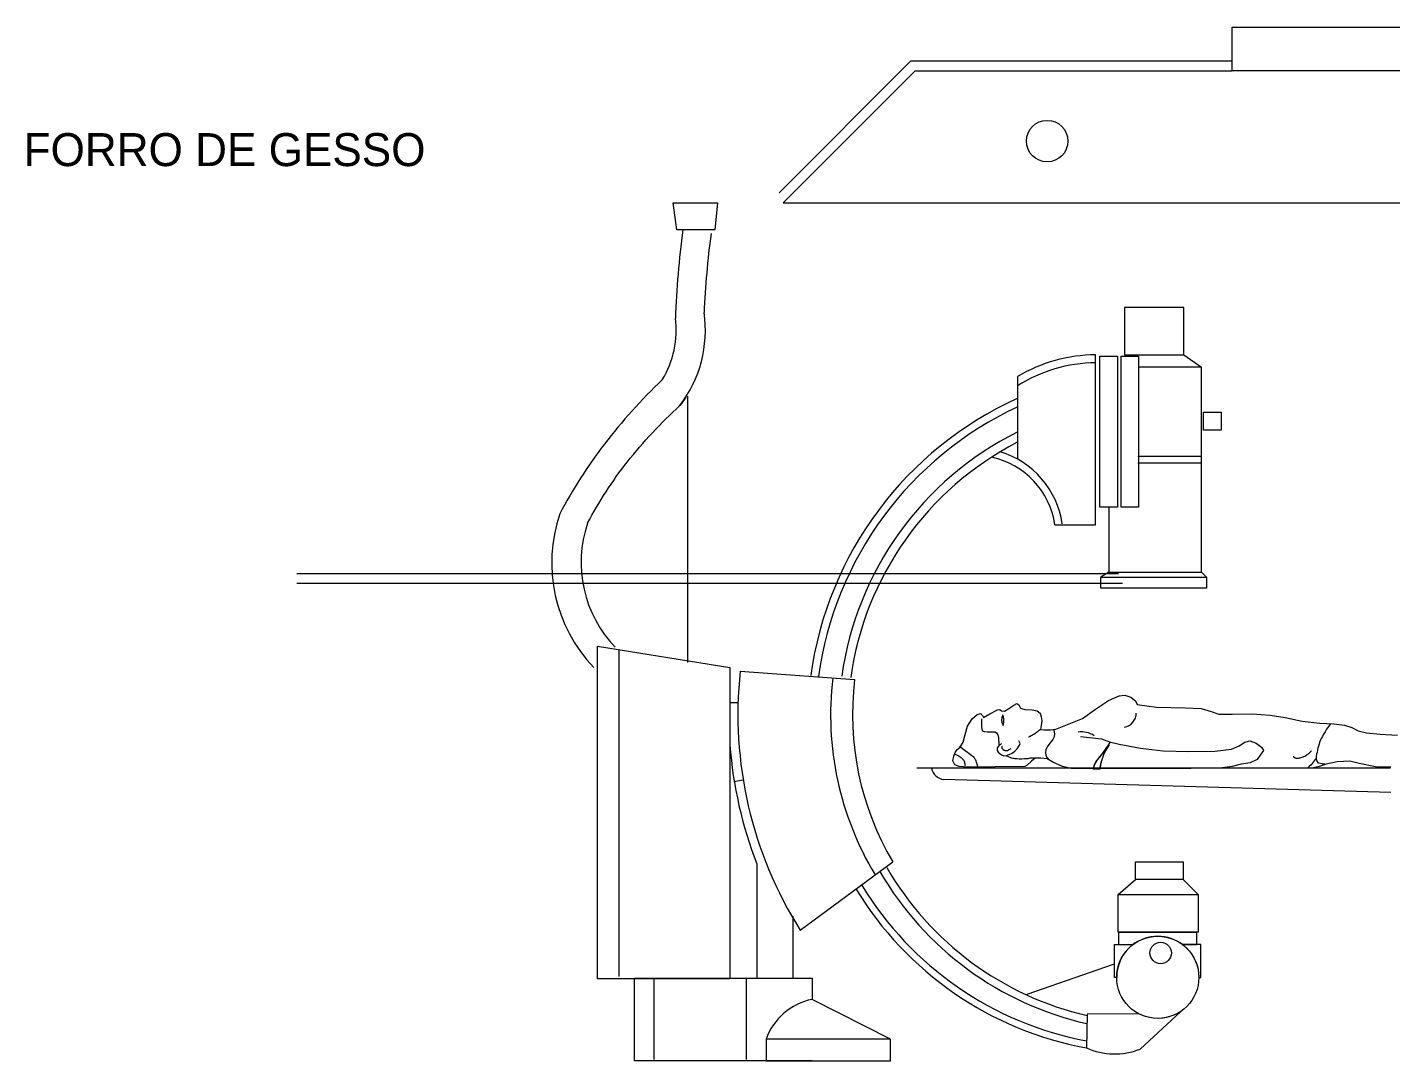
# Model space of a CAD drawing. Header units: metres. Extents: x 250.7 to 272.7, y -162.8 to -110.1.
# Drawn here: x 254.626 to 258.76, y -158.574 to -155.442 of the extents above; entities that cross this region are included whole.
import ezdxf
from ezdxf.enums import TextEntityAlignment as Align

# ---------------------------------------------------------------- set-up
doc = ezdxf.new("R2010")
doc.units = ezdxf.units.M
doc.header["$MEASUREMENT"] = 0
doc.layers.add('A. muebles', color=152, linetype='Continuous', lineweight=15)
doc.styles.add('STYLUS', font='stylu.ttf')

msp = doc.modelspace()

# ---------------------------------------------------------------- linework, layer by layer
at = {"layer": 'A. muebles'}
for p, q in [((256.9051, -155.9442), (257.3051, -155.5442)), ((256.9176, -155.9742), (257.3176, -155.5742)), ((257.3051, -155.5442), (258.2787, -155.5442)), ((257.3176, -155.5742), (258.2787, -155.5742)), ((256.9176, -155.9742), (260.515, -155.9742)), ((257.8651, -156.95), (257.8651, -156.4348)), ((258.1323, -156.4352), (258.186, -156.4721)), ((258.186, -156.4721), (257.9948, -156.4721)), ((258.186, -157.0939), (258.186, -156.4721)), ((257.6277, -156.5007), (257.6277, -156.7507)), ((256.6274, -156.5606), (256.6274, -157.3669)), ((257.9926, -156.7424), (258.186, -156.7424)), ((257.9926, -156.7621), (258.186, -156.7621)), ((257.9046, -156.8961), (257.9046, -157.0939)), ((257.7418, -156.95), (257.8651, -156.95)), ((255.4426, -157.0971), (257.9341, -157.0971)), ((257.9046, -157.0939), (257.8804, -157.1092)), ((257.9046, -157.0939), (258.186, -157.0939)), ((258.2014, -157.1092), (258.186, -157.0939)), ((255.4426, -157.1271), (257.9466, -157.1271)), ((256.4188, -157.3286), (256.4188, -158.3189)), ((256.7874, -157.3938), (257.1342, -157.419)), ((257.9036, -157.4821), (257.9365, -157.4685)), ((257.9365, -157.4685), (257.9539, -157.4666)), ((257.9539, -157.4666), (257.9723, -157.4727)), ((257.9723, -157.4727), (257.9858, -157.484)), ((256.755, -157.4883), (256.7794, -157.4883)), ((257.8257, -157.5371), (257.8643, -157.5086)), ((257.8643, -157.5086), (257.9036, -157.4821)), ((257.9858, -157.484), (257.9915, -157.4947)), ((257.9915, -157.4947), (258.0494, -157.5025)), ((258.0494, -157.5025), (258.1379, -157.505)), ((258.1379, -157.505), (258.1855, -157.5069)), ((258.1855, -157.5069), (258.2149, -157.516)), ((258.2149, -157.516), (258.2387, -157.5243)), ((257.7442, -157.5691), (257.8257, -157.5371)), ((258.2387, -157.5243), (258.279, -157.5243)), ((258.279, -157.5243), (258.3394, -157.5233)), ((258.3394, -157.5233), (258.3943, -157.527)), ((258.3943, -157.527), (258.4401, -157.5343)), ((258.4401, -157.5343), (258.4914, -157.5453)), ((258.4914, -157.5453), (258.5445, -157.5517)), ((258.5445, -157.5517), (258.5872, -157.5536)), ((258.5872, -157.5536), (258.6197, -157.5572)), ((258.6197, -157.5572), (258.6417, -157.5645)), ((258.6417, -157.5645), (258.6609, -157.5746)), ((258.6609, -157.5746), (258.6865, -157.5801)), ((258.6865, -157.5801), (258.7277, -157.5847)), ((258.7277, -157.5847), (258.7809, -157.5874)), ((256.7694, -157.7285), (256.7958, -157.7231)), ((258.7593, -157.6876), (257.3229, -157.6876)), ((258.7605, -157.7618), (257.4048, -157.7219)), ((256.9695, -158.1783), (257.2502, -157.9715)), ((256.8377, -157.9779), (256.8377, -158.3247)), ((257.9336, -158.071), (257.9857, -158.0254)), ((258.13, -158.0254), (258.1755, -158.071)), ((256.9474, -158.1367), (256.9474, -158.3246)), ((257.6571, -158.3722), (257.9189, -158.2817)), ((256.4664, -158.3246), (257.0059, -158.3246)), ((256.4664, -158.5742), (256.4664, -158.3246)), ((256.5251, -158.3243), (256.5251, -158.5709)), ((256.8052, -158.3243), (256.8052, -158.5709)), ((257.0059, -158.3246), (257.0059, -158.3884)), ((257.243, -158.5089), (257.0058, -158.3883)), ((257.0059, -158.5742), (256.4664, -158.5742))]:
    msp.add_line(p, q, dxfattribs=at)
for points in [[(258.2787, -155.442), (259.1539, -155.442), (259.1539, -155.5742), (258.2787, -155.5742)], [(256.5843, -155.974), (256.7185, -155.974), (256.71, -156.0557), (256.5948, -156.0557)], [(258.1323, -156.2911), (257.9528, -156.2911), (257.9528, -156.4352), (258.1323, -156.4352)], [(257.8782, -156.4391), (257.931, -156.4391), (257.931, -156.8961), (257.8782, -156.8961)], [(257.942, -156.4391), (257.9948, -156.4391), (257.9948, -156.8961), (257.942, -156.8961)], [(258.1925, -156.6083), (258.2453, -156.6083), (258.2453, -156.6632), (258.1925, -156.6632)], [(257.8804, -157.1092), (258.2014, -157.1092), (258.2014, -157.1422), (257.8804, -157.1422)], [(256.3542, -157.3179), (256.7562, -157.3825), (256.7562, -158.326), (256.3542, -158.326)], [(257.9857, -157.9712), (258.13, -157.9712), (258.13, -158.0254), (257.9857, -158.0254)], [(257.9336, -158.071), (258.1755, -158.071), (258.1755, -158.1848), (257.9336, -158.1848)], [(257.243, -158.5089), (256.8657, -158.5089), (256.8657, -158.5743), (257.243, -158.5743)]]:
    msp.add_lwpolyline(points, close=True, dxfattribs=at)
for points in [[(256.5511, -156.5102, 0.038273), (256.3756, -156.7057, 0.04205), (256.2402, -156.9165, 0.04205)], [(256.3247, -156.9453, -0.046512), (256.4449, -156.7598, -0.04149), (256.6046, -156.5885, -0.04149)], [(257.9767, -158.2236), (257.9355, -158.2236), (257.9355, -158.1847), (258.1712, -158.1847), (258.1712, -158.2236), (258.1303, -158.2236, 0.344788), (257.9767, -158.2236)], [(257.9782, -158.2224, 0.234807), (257.9289, -158.3217), (257.9227, -158.3217), (257.9227, -158.2224), (257.9783, -158.2224)], [(258.1286, -158.2224, -0.234807), (258.178, -158.3217), (258.1842, -158.3217), (258.1842, -158.2224), (258.1286, -158.2224)], [(257.9956, -158.432), (257.8396, -158.433), (257.8371, -158.5356, 0.201404), (257.9997, -158.5392), (258.122, -158.4257, -0.021448), (258.1129, -158.4312, -0.249891), (257.9957, -158.432), (257.9956, -158.432)]]:
    msp.add_lwpolyline(points, format="xyb", dxfattribs=at)
for points in [[(258.7605, -157.6851), (258.714, -157.6835), (258.6646, -157.6734), (258.6361, -157.6661), (258.5977, -157.6689), (258.5638, -157.6753), (258.5428, -157.6826), (258.5217, -157.6872), (258.1549, -157.689), (257.7908, -157.689), (257.7651, -157.6826), (257.7349, -157.6698), (257.7184, -157.6597), (257.6992, -157.6569), (257.6818, -157.6569), (257.6708, -157.6661), (257.6571, -157.6789), (257.6507, -157.6826), (257.5602, -157.6835), (257.4697, -157.6844), (257.4642, -157.6835), (257.4514, -157.6826), (257.4386, -157.678), (257.4322, -157.6652), (257.4349, -157.6515), (257.4395, -157.6405), (257.4449, -157.6314), (257.4541, -157.624), (257.4632, -157.6093), (257.4697, -157.5856), (257.4761, -157.56), (257.4907, -157.5381), (257.5063, -157.5252), (257.5155, -157.5215), (257.5219, -157.5279), (257.5247, -157.5343), (257.5438, -157.5231), (257.5677, -157.5106), (257.5746, -157.5102), (257.5798, -157.5142), (257.5892, -157.5146), (257.6021, -157.5065), (257.6167, -157.4968), (257.6265, -157.4919), (257.6322, -157.496), (257.637, -157.5054), (257.6508, -157.5102), (257.6723, -157.5106), (257.6881, -157.5142), (257.697, -157.5207), (257.7003, -157.5317), (257.7015, -157.5443), (257.6999, -157.5588), (257.6983, -157.5702), (257.7076, -157.5714), (257.7283, -157.5714), (257.7442, -157.5691)], [(257.519, -157.5385), (257.5193, -157.5618), (257.5201, -157.5689), (257.5215, -157.573), (257.5236, -157.5753), (257.5267, -157.5769), (257.536, -157.5779), (257.5539, -157.5771), (257.5599, -157.5778), (257.5649, -157.5808), (257.5685, -157.5862), (257.5702, -157.5941), (257.5718, -157.6188)], [(257.5831, -157.5264), (257.5814, -157.5325), (257.5808, -157.5352), (257.5804, -157.5377), (257.5801, -157.54), (257.58, -157.542), (257.5801, -157.5439), (257.5803, -157.5455), (257.581, -157.5485), (257.582, -157.5517), (257.5832, -157.5548), (257.5847, -157.558)], [(257.5847, -157.5288), (257.5851, -157.534), (257.5852, -157.5362), (257.5854, -157.5381), (257.5854, -157.5398), (257.5855, -157.5413), (257.5856, -157.5425), (257.5856, -157.5434), (257.5856, -157.5443), (257.5855, -157.5455), (257.5854, -157.5469), (257.5854, -157.5485), (257.5852, -157.5503), (257.5851, -157.5524), (257.5847, -157.5572)], [(258.577, -157.5532), (258.571, -157.5616), (258.5656, -157.5696), (258.5607, -157.5771), (258.5563, -157.5844), (258.5525, -157.5912), (258.5492, -157.5977), (258.5464, -157.6038), (258.5442, -157.6096), (258.5424, -157.6152), (258.5406, -157.6209), (258.5391, -157.6268), (258.5376, -157.6328), (258.5364, -157.6388), (258.5352, -157.645), (258.5342, -157.6513), (258.5334, -157.6577)], [(257.6618, -157.5929), (257.6631, -157.5923), (257.6645, -157.5917), (257.6658, -157.5911), (257.6671, -157.5904), (257.6684, -157.5898), (257.6697, -157.5891), (257.671, -157.5885), (257.6722, -157.5878), (257.6734, -157.5871), (257.6747, -157.5864), (257.6759, -157.5857), (257.677, -157.585), (257.6782, -157.5843), (257.6794, -157.5836), (257.6805, -157.5829), (257.6816, -157.5821), (257.6827, -157.5814), (257.6838, -157.5807), (257.6849, -157.5799), (257.6859, -157.5791), (257.687, -157.5784), (257.688, -157.5776), (257.689, -157.5768), (257.69, -157.576), (257.691, -157.5752), (257.692, -157.5744), (257.6929, -157.5736), (257.6938, -157.5727), (257.6947, -157.5719), (257.6956, -157.5711), (257.6965, -157.5702), (257.6974, -157.5693)], [(257.738, -157.5729), (257.7406, -157.5836), (257.7395, -157.5924), (257.7348, -157.6012), (257.7265, -157.6119), (257.7184, -157.6227), (257.7142, -157.632), (257.7131, -157.6403), (257.7142, -157.6479), (257.7176, -157.6551), (257.7235, -157.6623)], [(257.8193, -157.5917), (257.8829, -157.5988), (257.9068, -157.6079), (257.9366, -157.6149), (258.0011, -157.6268), (258.0696, -157.635), (258.1474, -157.6374), (258.2269, -157.6362), (258.2767, -157.6297), (258.3007, -157.6198), (258.317, -157.6093), (258.3328, -157.6046), (258.3516, -157.6116), (258.3685, -157.6239), (258.3738, -157.6338), (258.3656, -157.645), (258.3545, -157.6613), (258.334, -157.6712), (258.3059, -157.6753), (258.279, -157.6824), (258.2416, -157.6876)], [(257.452, -157.6205), (257.4695, -157.634), (257.4762, -157.639), (257.4816, -157.6429), (257.4859, -157.646), (257.4895, -157.6489), (257.4924, -157.6515), (257.4946, -157.6537), (257.4964, -157.6559), (257.4979, -157.6581), (257.4993, -157.6602), (257.5004, -157.6624), (257.5016, -157.6652), (257.5031, -157.6693), (257.5049, -157.6746), (257.5069, -157.6811)], [(257.5799, -157.6131), (257.5704, -157.6209), (257.5678, -157.6246), (257.5665, -157.6281), (257.5666, -157.6343), (257.5693, -157.6391), (257.5798, -157.6476), (257.5867, -157.6503), (257.5944, -157.6496), (257.6029, -157.6464), (257.6119, -157.6419), (257.6203, -157.636), (257.6269, -157.6289), (257.6342, -157.618), (257.6358, -157.6127), (257.6318, -157.605)], [(257.5806, -157.6205), (257.5803, -157.6223), (257.5803, -157.6239), (257.5805, -157.6254), (257.5809, -157.6268), (257.5816, -157.6281), (257.5824, -157.6293), (257.5835, -157.6304), (257.5849, -157.6313), (257.5877, -157.6329), (257.589, -157.6334), (257.5903, -157.6339), (257.5915, -157.6342), (257.5927, -157.6343), (257.5939, -157.6343), (257.595, -157.6342), (257.5961, -157.634), (257.5975, -157.6336), (257.6007, -157.6323), (257.6047, -157.6303), (257.6094, -157.6277)], [(257.8585, -157.6852), (257.8575, -157.6892), (257.8637, -157.6892), (257.8743, -157.6894), (257.8786, -157.6895), (257.8789, -157.6846), (257.8819, -157.6704), (257.8876, -157.6521), (257.8929, -157.6382), (257.8961, -157.6319), (257.8988, -157.6274), (257.9005, -157.6243), (257.8923, -157.6349), (257.879, -157.6516), (257.8699, -157.662), (257.8628, -157.6736), (257.8585, -157.6852)], [(258.465, -157.6514), (258.4655, -157.6528), (258.4662, -157.654), (258.4673, -157.655), (258.4687, -157.6558), (258.4704, -157.6564), (258.4724, -157.6569), (258.4748, -157.6572), (258.4774, -157.6572), (258.4802, -157.6571), (258.4829, -157.6568), (258.4857, -157.6563), (258.4885, -157.6556), (258.4913, -157.6547), (258.494, -157.6536), (258.4968, -157.6523), (258.4996, -157.6508), (258.5023, -157.6492), (258.505, -157.6475), (258.5077, -157.6456), (258.5103, -157.6437), (258.5128, -157.6417), (258.5153, -157.6396), (258.5177, -157.6373), (258.5201, -157.635)], [(257.439, -157.6451), (257.4435, -157.6473), (257.4475, -157.6494), (257.4511, -157.6514), (257.4543, -157.6534), (257.4571, -157.6553), (257.4594, -157.6573), (257.4613, -157.6591), (257.4628, -157.6609), (257.464, -157.6628), (257.4651, -157.6648), (257.4661, -157.6669), (257.467, -157.6692), (257.4677, -157.6716), (257.4683, -157.6742), (257.4689, -157.6768), (257.4693, -157.6796)], [(257.5953, -157.6504), (257.5998, -157.6527), (257.6045, -157.6546), (257.6093, -157.6561), (257.6143, -157.6573), (257.617, -157.6578), (257.6198, -157.6582), (257.6262, -157.6587), (257.6334, -157.659), (257.6415, -157.6589), (257.6492, -157.6587), (257.6555, -157.6583), (257.6602, -157.6579), (257.6634, -157.6573), (257.6662, -157.6568), (257.6697, -157.6564), (257.6739, -157.6562), (257.6788, -157.6561)], [(258.5334, -157.6574), (258.5303, -157.6614), (258.5244, -157.6696), (258.5186, -157.6774), (258.5124, -157.6825), (258.51, -157.6857), (258.5154, -157.6868), (258.5236, -157.6864), (258.5337, -157.685), (258.5442, -157.6812), (258.5552, -157.6779), (258.5603, -157.676), (258.5519, -157.6749), (258.541, -157.6727), (258.5355, -157.6647), (258.5339, -157.6578), (258.5334, -157.6574)]]:
    msp.add_lwpolyline(points, dxfattribs=at)
for centre, radius in [((257.7181, -155.787), 0.0629), ((258.0535, -158.3217), 0.1246), ((258.0623, -158.2477), 0.0326)]:
    msp.add_circle(centre, radius, dxfattribs=at)
for centre, radius, start, end in [((259.375, -156.4253), 2.7861, 172.3817, 177.9163), ((259.375, -156.4252), 2.6999, 172.3817, 177.4881), ((256.3063, -156.3608), 0.3753, 322.6437, 8.2482), ((256.3063, -156.3608), 0.2869, 328.5963, 7.3726), ((257.8684, -156.9072), 0.4724, 90.407, 120.6372), ((257.8684, -156.9072), 0.4482, 90.429, 122.486), ((258.4436, -157.9064), 2.2625, 143.5821, 144.3728), ((258.0743, -157.5535), 1.0828, 114.3618, 172.228), ((258.0743, -157.5535), 1.0591, 114.9446, 172.228), ((258.0658, -157.5459), 0.9802, 116.5547, 171.9882), ((258.0658, -157.5459), 0.9528, 117.3801, 171.9882), ((257.4973, -156.9866), 0.2696, 8.5052, 73.0656), ((257.4973, -156.9866), 0.2472, 8.5052, 77.7743), ((256.6744, -157.0646), 0.4587, 161.1649, 223.8961), ((256.6744, -157.0646), 0.3695, 161.1649, 223.8961), ((258.0032, -157.525), 1.2229, 173.8425, 212.2965), ((258.0032, -157.525), 0.9419, 173.2459, 211.0732), ((258.0032, -157.525), 0.8754, 173.0526, 210.6706), ((257.9444, -157.52), 0.044, 279.6119, 359.1685), ((257.8236, -157.6429), 0.0652, 55.0677, 100.1624), ((258.0032, -157.525), 1.2504, 184.2279, 201.2366), ((258.0255, -157.7042), 0.148, 143.8605, 173.365), ((257.4774, -157.3355), 0.5115, 321.7834, 327.5415), ((257.9223, -157.7022), 0.0661, 130.549, 170.2304), ((257.4091, -157.6795), 0.0427, 191.008, 264.1525), ((258.0517, -157.514), 0.9715, 210.0792, 257.3447), ((258.0517, -157.514), 0.9475, 210.0792, 257.0541), ((258.0262, -157.5137), 1.0393, 211.282, 259.5184), ((258.0262, -157.5137), 1.0182, 211.282, 259.3285), ((257.0425, -158.5726), 0.1879, 101.2893, 160.2106)]:
    msp.add_arc(centre, radius, start, end, dxfattribs=at)

# ---------------------------------------------------------------- texts
at = {"layer": 'A. muebles', "style": 'STYLUS'}
msp.add_text('FORRO DE GESSO', height=0.1, dxfattribs=at).set_placement((255.2238, -155.8128), align=Align.MIDDLE)

doc.saveas('drawing.dxf')
